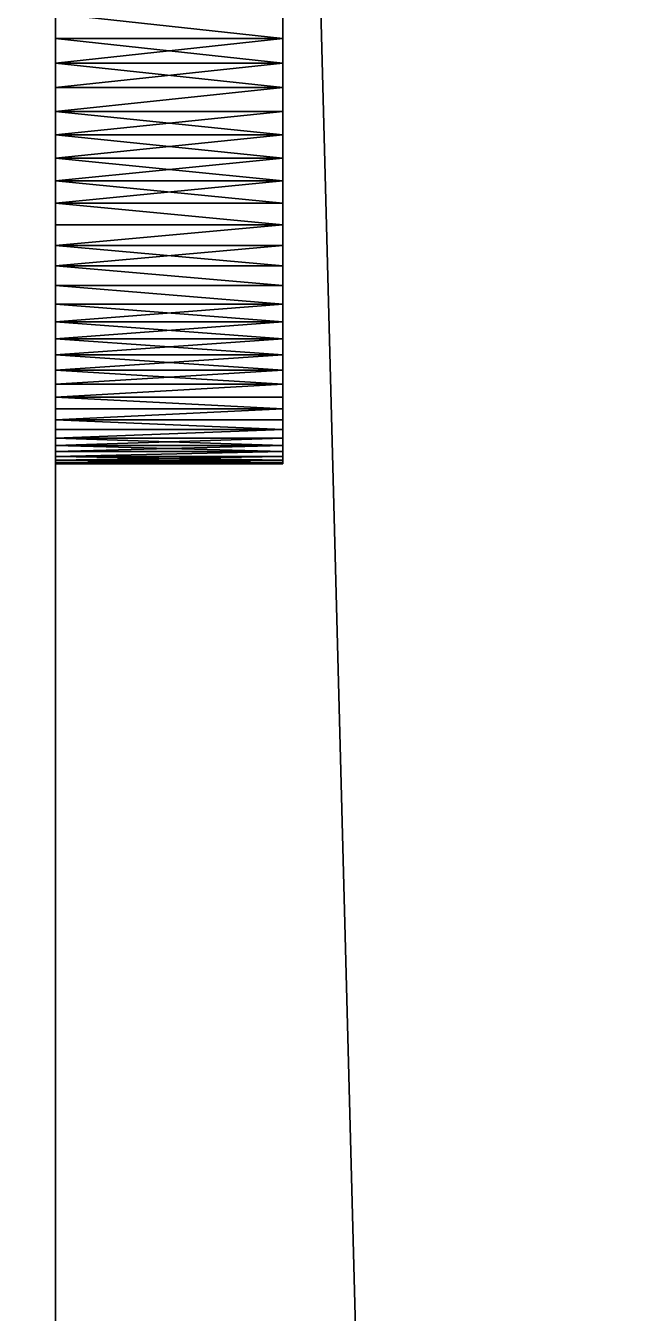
# Model space of a CAD drawing. Header units: millimetres. Extents: x 0 to 520, y -2 to 382.
# Drawn here: x 510.37 to 513.08, y 310.06 to 315.73 of the extents above; entities that cross this region are included whole.
import ezdxf

# ---------------------------------------------------------------- set-up
doc = ezdxf.new("R2010")
doc.units = ezdxf.units.MM

msp = doc.modelspace()

# ---------------------------------------------------------------- linework, layer by layer
at = {"layer": 'BRASS', "color": 52}
for points in [[(499.5, 359.5, 90), (520, 380, 90), (499.5, 20.5, 90)], [(499.5, 20.5, 90), (520, 380, 90), (520, 0, 90)], [(520, 380, 98), (510, 370, 98), (510, 10, 98)], [(520, 380, 98), (510, 10, 98), (520, 0, 98)]]:
    msp.add_3dface(points, dxfattribs=at)
at = {"layer": 'TEAK', "color": 34}
for points in [[(520, 380), (520, 0), (500, 360)], [(520, 0, 90), (520, 380, 90), (510.5, 360, 90)], [(500, 360), (520, 0), (500, 20)], [(520, 0, 90), (510.5, 360, 90), (510.5, 20, 90)], [(510.5, 20, 90), (510.5, 360, 90), (510.5, 321, 86)], [(506, 299, 68.5), (510.5, 299, 68.5), (510.5, 321, 68.5)], [(506, 299, 68.5), (510.5, 321, 68.5), (506, 321, 68.5)], [(510.5, 315.6721, 74.1754), (510.5, 321, 86), (510.5, 315.781, 74.1891)], [(510.5, 315.5641, 74.1564), (510.5, 321, 86), (510.5, 315.6721, 74.1754)], [(510.5, 315.4571, 74.132), (510.5, 321, 86), (510.5, 315.5641, 74.1564)], [(510.5, 315.3515, 74.1023), (510.5, 321, 86), (510.5, 315.4571, 74.132)], [(510.5, 315.2476, 74.0673), (510.5, 321, 86), (510.5, 315.3515, 74.1023)], [(510.5, 315.1454, 74.0272), (510.5, 321, 86), (510.5, 315.2476, 74.0673)], [(510.5, 315.0455, 73.9821), (510.5, 321, 86), (510.5, 315.1454, 74.0272)], [(510.5, 315.6721, 69.8246), (510.5, 315.781, 69.8109), (510.5, 321, 68.5)], [(510.5, 304.9545, 73.9821), (510.5, 299, 86), (510.5, 321, 86)], [(510.5, 304.9545, 73.9821), (510.5, 321, 86), (510.5, 315.0455, 73.9821)], [(510.5, 304.3279, 69.8246), (510.5, 315.6721, 69.8246), (510.5, 321, 68.5)], [(510.5, 299, 68.5), (510.5, 304.3279, 69.8246), (510.5, 321, 68.5)], [(510.5, 20, 90), (510.5, 321, 86), (510.5, 299, 86)], [(511.5, 318.1938, 71.8356), (511.5, 318.1666, 71.618), (511.5, 313.8552, 71.5105)], [(511.5, 318.1938, 72.1644), (511.5, 318.1938, 71.8356), (511.5, 313.8552, 71.5105)], [(511.5, 318.1938, 72.1644), (511.5, 313.8552, 71.5105), (511.5, 313.8334, 71.618)], [(511.5, 318.1448, 72.4895), (511.5, 318.1938, 72.1644), (511.5, 313.8334, 71.618)], [(511.5, 318.1666, 71.618), (511.5, 313.9947, 71.0952), (511.5, 313.8822, 71.4042)], [(511.5, 318.1666, 71.618), (511.5, 318.1178, 71.4042), (511.5, 314.0423, 70.9963)], [(511.5, 318.1666, 71.618), (511.5, 314.0423, 70.9963), (511.5, 313.9947, 71.0952)], [(511.5, 318.1666, 71.618), (511.5, 313.8822, 71.4042), (511.5, 313.8552, 71.5105)], [(511.5, 318.1448, 72.4895), (511.5, 313.8007, 72.0548), (511.5, 313.8171, 72.2736)], [(511.5, 318.1448, 72.4895), (511.5, 313.8334, 71.618), (511.5, 313.8062, 71.8356)], [(511.5, 318.1448, 72.4895), (511.5, 313.8062, 71.8356), (511.5, 313.8007, 72.0548)], [(511.5, 318.0479, 72.8038), (511.5, 318.1448, 72.4895), (511.5, 313.8171, 72.2736)], [(511.5, 318.1178, 71.4042), (511.5, 317.9053, 70.9), (511.5, 314.1519, 70.8064)], [(511.5, 318.1178, 71.4042), (511.5, 314.1519, 70.8064), (511.5, 314.0947, 70.9)], [(511.5, 318.1178, 71.4042), (511.5, 314.0947, 70.9), (511.5, 314.0423, 70.9963)], [(511.5, 318.0479, 72.8038), (511.5, 313.8171, 72.2736), (511.5, 313.8822, 72.5958)], [(511.5, 318.0479, 72.8038), (511.5, 313.8822, 72.5958), (511.5, 314.0423, 73.0037)], [(511.5, 317.8481, 73.1936), (511.5, 318.0479, 72.8038), (511.5, 314.0423, 73.0037)], [(511.5, 317.9053, 70.9), (511.5, 314.4251, 70.4639), (511.5, 314.28, 70.6283)], [(511.5, 317.9053, 70.9), (511.5, 317.6495, 70.5443), (511.5, 314.4251, 70.4639)], [(511.5, 317.9053, 70.9), (511.5, 314.28, 70.6283), (511.5, 314.2137, 70.7158)], [(511.5, 317.9053, 70.9), (511.5, 314.2137, 70.7158), (511.5, 314.1519, 70.8064)], [(511.5, 317.8481, 73.1936), (511.5, 314.0423, 73.0037), (511.5, 314.0947, 73.1)], [(511.5, 317.5749, 73.5361), (511.5, 317.8481, 73.1936), (511.5, 314.0947, 73.1)], [(511.5, 317.6495, 70.5443), (511.5, 314.6716, 70.2463), (511.5, 314.4251, 70.4639)], [(511.5, 317.6495, 70.5443), (511.5, 317.4141, 70.3147), (511.5, 314.6716, 70.2463)], [(511.5, 317.5749, 73.5361), (511.5, 314.0947, 73.1), (511.5, 314.5036, 73.6127)], [(511.5, 317.5749, 73.5361), (511.5, 314.5036, 73.6127), (511.5, 317.4964, 73.6127)], [(511.5, 317.4964, 73.6127), (511.5, 314.5036, 73.6127), (511.5, 316.8546, 74.0272)], [(511.5, 317.4141, 70.3147), (511.5, 315.0455, 70.0179), (511.5, 314.6716, 70.2463)], [(511.5, 317.4141, 70.3147), (511.5, 315.1454, 69.9728), (511.5, 315.0455, 70.0179)], [(511.5, 317.4141, 70.3147), (511.5, 317.3284, 70.2463), (511.5, 315.1454, 69.9728)], [(511.5, 317.3284, 70.2463), (511.5, 317.2393, 70.1823), (511.5, 315.1454, 69.9728)], [(511.5, 317.2393, 70.1823), (511.5, 317.1472, 70.1228), (511.5, 315.2476, 69.9327)], [(511.5, 317.2393, 70.1823), (511.5, 315.2476, 69.9327), (511.5, 315.1454, 69.9728)], [(511.5, 317.1472, 70.1228), (511.5, 315.6721, 69.8246), (511.5, 315.3515, 69.8977)], [(511.5, 317.1472, 70.1228), (511.5, 316.219, 69.8109), (511.5, 315.6721, 69.8246)], [(511.5, 317.1472, 70.1228), (511.5, 315.3515, 69.8977), (511.5, 315.2476, 69.9327)], [(511.5, 316.8546, 74.0272), (511.5, 314.5036, 73.6127), (511.5, 315.8903, 74.1973)], [(511.5, 316.219, 69.8109), (511.5, 315.781, 69.8109), (511.5, 315.6721, 69.8246)], [(511.5, 315.8903, 74.1973), (511.5, 315.0455, 73.9821), (511.5, 315.6721, 74.1754)], [(511.5, 315.8903, 74.1973), (511.5, 315.6721, 74.1754), (511.5, 315.781, 74.1891)], [(511.5, 315.8903, 74.1973), (511.5, 314.5036, 73.6127), (511.5, 314.6716, 73.7537)], [(511.5, 315.8903, 74.1973), (511.5, 314.6716, 73.7537), (511.5, 315.0455, 73.9821)], [(511.5, 315.781, 69.8109), (510.5, 315.781, 69.8109), (511.5, 315.6721, 69.8246)], [(510.5, 315.781, 69.8109), (510.5, 315.6721, 69.8246), (511.5, 315.6721, 69.8246)], [(511.5, 315.6721, 74.1754), (510.5, 315.781, 74.1891), (511.5, 315.781, 74.1891)], [(510.5, 315.6721, 74.1754), (510.5, 315.781, 74.1891), (511.5, 315.6721, 74.1754)], [(510.5, 304.4359, 69.8436), (510.5, 315.5641, 69.8436), (510.5, 315.6721, 69.8246)], [(510.5, 304.3279, 69.8246), (510.5, 304.4359, 69.8436), (510.5, 315.6721, 69.8246)], [(510.5, 315.6721, 69.8246), (510.5, 315.5641, 69.8436), (511.5, 315.6721, 69.8246)], [(511.5, 315.6721, 69.8246), (510.5, 315.5641, 69.8436), (511.5, 315.5641, 69.8436)], [(510.5, 315.5641, 74.1564), (510.5, 315.6721, 74.1754), (511.5, 315.5641, 74.1564)], [(511.5, 315.5641, 74.1564), (510.5, 315.6721, 74.1754), (511.5, 315.6721, 74.1754)], [(511.5, 315.6721, 69.8246), (511.5, 315.5641, 69.8436), (511.5, 315.4571, 69.868)], [(511.5, 315.6721, 69.8246), (511.5, 315.4571, 69.868), (511.5, 315.3515, 69.8977)], [(511.5, 315.6721, 74.1754), (511.5, 315.0455, 73.9821), (511.5, 315.1454, 74.0272)], [(511.5, 315.6721, 74.1754), (511.5, 315.3515, 74.1023), (511.5, 315.4571, 74.132)], [(511.5, 315.6721, 74.1754), (511.5, 315.4571, 74.132), (511.5, 315.5641, 74.1564)], [(511.5, 315.6721, 74.1754), (511.5, 315.1454, 74.0272), (511.5, 315.3515, 74.1023)], [(510.5, 304.4359, 69.8436), (510.5, 315.4571, 69.868), (510.5, 315.5641, 69.8436)], [(510.5, 315.5641, 69.8436), (510.5, 315.4571, 69.868), (511.5, 315.5641, 69.8436)], [(511.5, 315.5641, 69.8436), (510.5, 315.4571, 69.868), (511.5, 315.4571, 69.868)], [(510.5, 315.4571, 74.132), (510.5, 315.5641, 74.1564), (511.5, 315.4571, 74.132)], [(511.5, 315.4571, 74.132), (510.5, 315.5641, 74.1564), (511.5, 315.5641, 74.1564)], [(510.5, 304.5429, 69.868), (510.5, 315.3515, 69.8977), (510.5, 315.4571, 69.868)], [(510.5, 304.4359, 69.8436), (510.5, 304.5429, 69.868), (510.5, 315.4571, 69.868)], [(510.5, 315.4571, 69.868), (510.5, 315.3515, 69.8977), (511.5, 315.4571, 69.868)], [(511.5, 315.4571, 69.868), (510.5, 315.3515, 69.8977), (511.5, 315.3515, 69.8977)], [(511.5, 315.3515, 74.1023), (510.5, 315.3515, 74.1023), (511.5, 315.4571, 74.132)], [(510.5, 315.3515, 74.1023), (510.5, 315.4571, 74.132), (511.5, 315.4571, 74.132)], [(510.5, 304.6485, 69.8977), (510.5, 315.2476, 69.9327), (510.5, 315.3515, 69.8977)], [(510.5, 304.5429, 69.868), (510.5, 304.6485, 69.8977), (510.5, 315.3515, 69.8977)], [(510.5, 315.3515, 69.8977), (510.5, 315.2476, 69.9327), (511.5, 315.3515, 69.8977)], [(511.5, 315.3515, 69.8977), (510.5, 315.2476, 69.9327), (511.5, 315.2476, 69.9327)], [(510.5, 315.2476, 74.0673), (510.5, 315.3515, 74.1023), (511.5, 315.2476, 74.0673)], [(511.5, 315.2476, 74.0673), (510.5, 315.3515, 74.1023), (511.5, 315.3515, 74.1023)], [(511.5, 315.3515, 74.1023), (511.5, 315.1454, 74.0272), (511.5, 315.2476, 74.0673)], [(510.5, 304.8546, 69.9728), (510.5, 315.1454, 69.9728), (510.5, 315.2476, 69.9327)], [(510.5, 304.7524, 69.9327), (510.5, 304.8546, 69.9728), (510.5, 315.2476, 69.9327)], [(510.5, 304.6485, 69.8977), (510.5, 304.7524, 69.9327), (510.5, 315.2476, 69.9327)], [(510.5, 315.2476, 69.9327), (510.5, 315.1454, 69.9728), (511.5, 315.2476, 69.9327)], [(511.5, 315.2476, 69.9327), (510.5, 315.1454, 69.9728), (511.5, 315.1454, 69.9728)], [(510.5, 315.1454, 74.0272), (510.5, 315.2476, 74.0673), (511.5, 315.1454, 74.0272)], [(511.5, 315.1454, 74.0272), (510.5, 315.2476, 74.0673), (511.5, 315.2476, 74.0673)], [(510.5, 304.9545, 70.0179), (510.5, 315.0455, 70.0179), (510.5, 315.1454, 69.9728)], [(510.5, 304.8546, 69.9728), (510.5, 304.9545, 70.0179), (510.5, 315.1454, 69.9728)], [(511.5, 315.1454, 69.9728), (510.5, 315.1454, 69.9728), (511.5, 315.0455, 70.0179)], [(510.5, 315.1454, 69.9728), (510.5, 315.0455, 70.0179), (511.5, 315.0455, 70.0179)], [(511.5, 315.0455, 73.9821), (510.5, 315.0455, 73.9821), (511.5, 315.1454, 74.0272)], [(510.5, 315.0455, 73.9821), (510.5, 315.1454, 74.0272), (511.5, 315.1454, 74.0272)], [(510.5, 304.9545, 73.9821), (510.5, 315.0455, 73.9821), (510.5, 314.9478, 73.9321)], [(510.5, 304.9545, 70.0179), (510.5, 314.9478, 70.0679), (510.5, 315.0455, 70.0179)], [(510.5, 315.0455, 70.0179), (510.5, 314.9478, 70.0679), (511.5, 315.0455, 70.0179)], [(511.5, 315.0455, 70.0179), (510.5, 314.9478, 70.0679), (511.5, 314.9478, 70.0679)], [(510.5, 314.9478, 73.9321), (510.5, 315.0455, 73.9821), (511.5, 314.9478, 73.9321)], [(511.5, 314.9478, 73.9321), (510.5, 315.0455, 73.9821), (511.5, 315.0455, 73.9821)], [(511.5, 315.0455, 70.0179), (511.5, 314.8528, 70.1228), (511.5, 314.6716, 70.2463)], [(511.5, 315.0455, 70.0179), (511.5, 314.9478, 70.0679), (511.5, 314.8528, 70.1228)], [(511.5, 315.0455, 73.9821), (511.5, 314.8528, 73.8772), (511.5, 314.9478, 73.9321)], [(511.5, 315.0455, 73.9821), (511.5, 314.6716, 73.7537), (511.5, 314.8528, 73.8772)], [(510.5, 305.0522, 73.9321), (510.5, 314.9478, 73.9321), (510.5, 314.8528, 73.8772)], [(510.5, 304.9545, 73.9821), (510.5, 314.9478, 73.9321), (510.5, 305.0522, 73.9321)], [(510.5, 305.1472, 70.1228), (510.5, 314.8528, 70.1228), (510.5, 314.9478, 70.0679)], [(510.5, 305.0522, 70.0679), (510.5, 305.1472, 70.1228), (510.5, 314.9478, 70.0679)], [(510.5, 304.9545, 70.0179), (510.5, 305.0522, 70.0679), (510.5, 314.9478, 70.0679)], [(511.5, 314.9478, 70.0679), (510.5, 314.9478, 70.0679), (511.5, 314.8528, 70.1228)], [(510.5, 314.9478, 70.0679), (510.5, 314.8528, 70.1228), (511.5, 314.8528, 70.1228)], [(510.5, 314.8528, 73.8772), (510.5, 314.9478, 73.9321), (511.5, 314.8528, 73.8772)], [(511.5, 314.8528, 73.8772), (510.5, 314.9478, 73.9321), (511.5, 314.9478, 73.9321)], [(510.5, 305.2393, 73.8177), (510.5, 314.8528, 73.8772), (510.5, 314.7607, 73.8177)], [(510.5, 305.1472, 73.8772), (510.5, 314.8528, 73.8772), (510.5, 305.2393, 73.8177)], [(510.5, 305.0522, 73.9321), (510.5, 314.8528, 73.8772), (510.5, 305.1472, 73.8772)], [(510.5, 305.1472, 70.1228), (510.5, 314.7607, 70.1823), (510.5, 314.8528, 70.1228)], [(511.5, 314.8528, 70.1228), (510.5, 314.7607, 70.1823), (511.5, 314.7607, 70.1823)], [(510.5, 314.8528, 70.1228), (510.5, 314.7607, 70.1823), (511.5, 314.8528, 70.1228)], [(511.5, 314.7607, 73.8177), (510.5, 314.7607, 73.8177), (511.5, 314.8528, 73.8772)], [(510.5, 314.7607, 73.8177), (510.5, 314.8528, 73.8772), (511.5, 314.8528, 73.8772)], [(511.5, 314.8528, 70.1228), (511.5, 314.7607, 70.1823), (511.5, 314.6716, 70.2463)], [(511.5, 314.8528, 73.8772), (511.5, 314.6716, 73.7537), (511.5, 314.7607, 73.8177)], [(510.5, 305.2393, 73.8177), (510.5, 314.7607, 73.8177), (510.5, 314.6716, 73.7537)], [(510.5, 305.2393, 70.1823), (510.5, 314.6716, 70.2463), (510.5, 314.7607, 70.1823)], [(510.5, 305.1472, 70.1228), (510.5, 305.2393, 70.1823), (510.5, 314.7607, 70.1823)], [(511.5, 314.7607, 70.1823), (510.5, 314.6716, 70.2463), (511.5, 314.6716, 70.2463)], [(510.5, 314.7607, 70.1823), (510.5, 314.6716, 70.2463), (511.5, 314.7607, 70.1823)], [(510.5, 314.6716, 73.7537), (510.5, 314.7607, 73.8177), (511.5, 314.6716, 73.7537)], [(511.5, 314.6716, 73.7537), (510.5, 314.7607, 73.8177), (511.5, 314.7607, 73.8177)], [(510.5, 305.4141, 73.6853), (510.5, 314.6716, 73.7537), (510.5, 314.5859, 73.6853)], [(510.5, 305.3284, 73.7537), (510.5, 314.6716, 73.7537), (510.5, 305.4141, 73.6853)], [(510.5, 305.2393, 73.8177), (510.5, 314.6716, 73.7537), (510.5, 305.3284, 73.7537)], [(510.5, 305.3284, 70.2463), (510.5, 314.5859, 70.3147), (510.5, 314.6716, 70.2463)], [(510.5, 305.2393, 70.1823), (510.5, 305.3284, 70.2463), (510.5, 314.6716, 70.2463)], [(511.5, 314.6716, 70.2463), (510.5, 314.6716, 70.2463), (511.5, 314.5859, 70.3147)], [(510.5, 314.6716, 70.2463), (510.5, 314.5859, 70.3147), (511.5, 314.5859, 70.3147)], [(510.5, 314.5859, 73.6853), (510.5, 314.6716, 73.7537), (511.5, 314.5859, 73.6853)], [(511.5, 314.5859, 73.6853), (510.5, 314.6716, 73.7537), (511.5, 314.6716, 73.7537)], [(511.5, 314.6716, 70.2463), (511.5, 314.5859, 70.3147), (511.5, 314.5036, 70.3873)], [(511.5, 314.6716, 70.2463), (511.5, 314.5036, 70.3873), (511.5, 314.4251, 70.4639)], [(511.5, 314.6716, 73.7537), (511.5, 314.5036, 73.6127), (511.5, 314.5859, 73.6853)], [(510.5, 305.4964, 73.6127), (510.5, 314.5859, 73.6853), (510.5, 314.5036, 73.6127)], [(510.5, 305.4141, 73.6853), (510.5, 314.5859, 73.6853), (510.5, 305.4964, 73.6127)], [(510.5, 305.4964, 70.3873), (510.5, 314.5036, 70.3873), (510.5, 314.5859, 70.3147)], [(510.5, 305.4141, 70.3147), (510.5, 305.4964, 70.3873), (510.5, 314.5859, 70.3147)], [(510.5, 305.3284, 70.2463), (510.5, 305.4141, 70.3147), (510.5, 314.5859, 70.3147)], [(511.5, 314.5859, 70.3147), (510.5, 314.5859, 70.3147), (511.5, 314.5036, 70.3873)], [(510.5, 314.5859, 70.3147), (510.5, 314.5036, 70.3873), (511.5, 314.5036, 70.3873)], [(510.5, 314.5036, 73.6127), (510.5, 314.5859, 73.6853), (511.5, 314.5036, 73.6127)], [(511.5, 314.5036, 73.6127), (510.5, 314.5859, 73.6853), (511.5, 314.5859, 73.6853)], [(510.5, 305.4964, 73.6127), (510.5, 314.5036, 73.6127), (510.5, 314.4251, 73.5361)], [(510.5, 305.4964, 70.3873), (510.5, 314.4251, 70.4639), (510.5, 314.5036, 70.3873)], [(511.5, 314.5036, 70.3873), (510.5, 314.4251, 70.4639), (511.5, 314.4251, 70.4639)], [(510.5, 314.5036, 70.3873), (510.5, 314.4251, 70.4639), (511.5, 314.5036, 70.3873)], [(511.5, 314.4251, 73.5361), (510.5, 314.5036, 73.6127), (511.5, 314.5036, 73.6127)], [(510.5, 314.4251, 73.5361), (510.5, 314.5036, 73.6127), (511.5, 314.4251, 73.5361)], [(511.5, 314.5036, 73.6127), (511.5, 314.0947, 73.1), (511.5, 314.3505, 73.4557)], [(511.5, 314.5036, 73.6127), (511.5, 314.3505, 73.4557), (511.5, 314.4251, 73.5361)], [(510.5, 305.5749, 73.5361), (510.5, 314.4251, 73.5361), (510.5, 314.3505, 73.4557)], [(510.5, 305.4964, 73.6127), (510.5, 314.4251, 73.5361), (510.5, 305.5749, 73.5361)], [(510.5, 305.6495, 70.5443), (510.5, 314.3505, 70.5443), (510.5, 314.4251, 70.4639)], [(510.5, 305.5749, 70.4639), (510.5, 305.6495, 70.5443), (510.5, 314.4251, 70.4639)], [(510.5, 305.4964, 70.3873), (510.5, 305.5749, 70.4639), (510.5, 314.4251, 70.4639)], [(511.5, 314.4251, 70.4639), (510.5, 314.3505, 70.5443), (511.5, 314.3505, 70.5443)], [(510.5, 314.4251, 70.4639), (510.5, 314.3505, 70.5443), (511.5, 314.4251, 70.4639)], [(511.5, 314.3505, 73.4557), (510.5, 314.4251, 73.5361), (511.5, 314.4251, 73.5361)], [(510.5, 314.3505, 73.4557), (510.5, 314.4251, 73.5361), (511.5, 314.3505, 73.4557)], [(511.5, 314.28, 70.6283), (511.5, 314.4251, 70.4639), (511.5, 314.3505, 70.5443)], [(510.5, 305.6495, 73.4557), (510.5, 305.5749, 73.5361), (510.5, 314.3505, 73.4557)], [(510.5, 305.72, 73.3717), (510.5, 305.6495, 73.4557), (510.5, 314.3505, 73.4557)], [(510.5, 305.72, 73.3717), (510.5, 314.3505, 73.4557), (510.5, 314.28, 73.3717)], [(510.5, 305.72, 70.6283), (510.5, 314.28, 70.6283), (510.5, 314.3505, 70.5443)], [(510.5, 305.6495, 70.5443), (510.5, 305.72, 70.6283), (510.5, 314.3505, 70.5443)], [(511.5, 314.3505, 70.5443), (510.5, 314.28, 70.6283), (511.5, 314.28, 70.6283)], [(510.5, 314.3505, 70.5443), (510.5, 314.28, 70.6283), (511.5, 314.3505, 70.5443)], [(511.5, 314.28, 73.3717), (510.5, 314.3505, 73.4557), (511.5, 314.3505, 73.4557)], [(510.5, 314.28, 73.3717), (510.5, 314.3505, 73.4557), (511.5, 314.28, 73.3717)], [(511.5, 314.3505, 73.4557), (511.5, 314.0947, 73.1), (511.5, 314.28, 73.3717)], [(510.5, 305.7863, 73.2842), (510.5, 305.72, 73.3717), (510.5, 314.28, 73.3717)], [(510.5, 305.7863, 73.2842), (510.5, 314.28, 73.3717), (510.5, 314.2137, 73.2842)], [(510.5, 305.7863, 70.7158), (510.5, 314.2137, 70.7158), (510.5, 314.28, 70.6283)], [(510.5, 305.72, 70.6283), (510.5, 305.7863, 70.7158), (510.5, 314.28, 70.6283)], [(511.5, 314.28, 70.6283), (510.5, 314.2137, 70.7158), (511.5, 314.2137, 70.7158)], [(510.5, 314.28, 70.6283), (510.5, 314.2137, 70.7158), (511.5, 314.28, 70.6283)], [(511.5, 314.2137, 73.2842), (510.5, 314.28, 73.3717), (511.5, 314.28, 73.3717)], [(510.5, 314.2137, 73.2842), (510.5, 314.28, 73.3717), (511.5, 314.2137, 73.2842)], [(511.5, 314.28, 73.3717), (511.5, 314.0947, 73.1), (511.5, 314.1519, 73.1936)], [(511.5, 314.28, 73.3717), (511.5, 314.1519, 73.1936), (511.5, 314.2137, 73.2842)], [(510.5, 305.7863, 73.2842), (510.5, 314.2137, 73.2842), (510.5, 314.1519, 73.1936)], [(510.5, 305.7863, 70.7158), (510.5, 314.1519, 70.8064), (510.5, 314.2137, 70.7158)], [(511.5, 314.2137, 70.7158), (510.5, 314.1519, 70.8064), (511.5, 314.1519, 70.8064)], [(510.5, 314.2137, 70.7158), (510.5, 314.1519, 70.8064), (511.5, 314.2137, 70.7158)], [(511.5, 314.1519, 73.1936), (510.5, 314.2137, 73.2842), (511.5, 314.2137, 73.2842)], [(510.5, 314.1519, 73.1936), (510.5, 314.2137, 73.2842), (511.5, 314.1519, 73.1936)], [(510.5, 305.8481, 73.1936), (510.5, 305.7863, 73.2842), (510.5, 314.1519, 73.1936)], [(510.5, 305.9053, 73.1), (510.5, 314.1519, 73.1936), (510.5, 314.0947, 73.1)], [(510.5, 305.9053, 73.1), (510.5, 305.8481, 73.1936), (510.5, 314.1519, 73.1936)], [(510.5, 305.8481, 70.8064), (510.5, 314.0947, 70.9), (510.5, 314.1519, 70.8064)], [(510.5, 305.7863, 70.7158), (510.5, 305.8481, 70.8064), (510.5, 314.1519, 70.8064)], [(511.5, 314.1519, 70.8064), (510.5, 314.0947, 70.9), (511.5, 314.0947, 70.9)], [(510.5, 314.1519, 70.8064), (510.5, 314.0947, 70.9), (511.5, 314.1519, 70.8064)], [(511.5, 314.0947, 73.1), (510.5, 314.0947, 73.1), (511.5, 314.1519, 73.1936)], [(510.5, 314.0947, 73.1), (510.5, 314.1519, 73.1936), (511.5, 314.1519, 73.1936)], [(510.5, 305.9577, 73.0037), (510.5, 314.0947, 73.1), (510.5, 314.0423, 73.0037)], [(510.5, 305.9577, 73.0037), (510.5, 305.9053, 73.1), (510.5, 314.0947, 73.1)], [(510.5, 305.9577, 70.9963), (510.5, 314.0423, 70.9963), (510.5, 314.0947, 70.9)], [(510.5, 305.9053, 70.9), (510.5, 305.9577, 70.9963), (510.5, 314.0947, 70.9)], [(510.5, 305.8481, 70.8064), (510.5, 305.9053, 70.9), (510.5, 314.0947, 70.9)], [(511.5, 314.0947, 70.9), (510.5, 314.0947, 70.9), (511.5, 314.0423, 70.9963)], [(510.5, 314.0947, 70.9), (510.5, 314.0423, 70.9963), (511.5, 314.0423, 70.9963)], [(511.5, 314.0423, 73.0037), (510.5, 314.0947, 73.1), (511.5, 314.0947, 73.1)], [(510.5, 314.0423, 73.0037), (510.5, 314.0947, 73.1), (511.5, 314.0423, 73.0037)], [(510.5, 306.0053, 72.9048), (510.5, 314.0423, 73.0037), (510.5, 313.9947, 72.9048)], [(510.5, 306.0053, 72.9048), (510.5, 305.9577, 73.0037), (510.5, 314.0423, 73.0037)], [(510.5, 305.9577, 70.9963), (510.5, 313.9947, 71.0952), (510.5, 314.0423, 70.9963)], [(511.5, 314.0423, 70.9963), (510.5, 313.9947, 71.0952), (511.5, 313.9947, 71.0952)], [(510.5, 314.0423, 70.9963), (510.5, 313.9947, 71.0952), (511.5, 314.0423, 70.9963)], [(511.5, 313.9947, 72.9048), (510.5, 313.9947, 72.9048), (511.5, 314.0423, 73.0037)], [(510.5, 313.9947, 72.9048), (510.5, 314.0423, 73.0037), (511.5, 314.0423, 73.0037)], [(511.5, 314.0423, 73.0037), (511.5, 313.8822, 72.5958), (511.5, 313.9146, 72.7007)], [(511.5, 314.0423, 73.0037), (511.5, 313.9146, 72.7007), (511.5, 313.9521, 72.8038)], [(511.5, 314.0423, 73.0037), (511.5, 313.9521, 72.8038), (511.5, 313.9947, 72.9048)], [(510.5, 306.0479, 72.8038), (510.5, 306.0053, 72.9048), (510.5, 313.9947, 72.9048)], [(510.5, 306.0479, 72.8038), (510.5, 313.9947, 72.9048), (510.5, 313.9521, 72.8038)], [(510.5, 306.0053, 71.0952), (510.5, 313.9521, 71.1962), (510.5, 313.9947, 71.0952)], [(510.5, 305.9577, 70.9963), (510.5, 306.0053, 71.0952), (510.5, 313.9947, 71.0952)], [(511.5, 313.9947, 71.0952), (510.5, 313.9947, 71.0952), (511.5, 313.9521, 71.1962)], [(510.5, 313.9947, 71.0952), (510.5, 313.9521, 71.1962), (511.5, 313.9521, 71.1962)], [(511.5, 313.9521, 72.8038), (510.5, 313.9947, 72.9048), (511.5, 313.9947, 72.9048)], [(510.5, 313.9521, 72.8038), (510.5, 313.9947, 72.9048), (511.5, 313.9521, 72.8038)], [(511.5, 313.8822, 71.4042), (511.5, 313.9947, 71.0952), (511.5, 313.9521, 71.1962)], [(510.5, 306.0854, 72.7007), (510.5, 306.0479, 72.8038), (510.5, 313.9521, 72.8038)], [(510.5, 306.0854, 72.7007), (510.5, 313.9521, 72.8038), (510.5, 313.9146, 72.7007)], [(510.5, 306.0854, 71.2993), (510.5, 313.9146, 71.2993), (510.5, 313.9521, 71.1962)], [(510.5, 306.0479, 71.1962), (510.5, 306.0854, 71.2993), (510.5, 313.9521, 71.1962)], [(510.5, 306.0053, 71.0952), (510.5, 306.0479, 71.1962), (510.5, 313.9521, 71.1962)], [(510.5, 313.9521, 71.1962), (510.5, 313.9146, 71.2993), (511.5, 313.9521, 71.1962)], [(511.5, 313.9521, 71.1962), (510.5, 313.9146, 71.2993), (511.5, 313.9146, 71.2993)], [(511.5, 313.9146, 72.7007), (510.5, 313.9146, 72.7007), (511.5, 313.9521, 72.8038)], [(510.5, 313.9146, 72.7007), (510.5, 313.9521, 72.8038), (511.5, 313.9521, 72.8038)], [(510.5, 306.1178, 72.5958), (510.5, 313.9146, 72.7007), (510.5, 313.8822, 72.5958)], [(510.5, 306.1178, 72.5958), (510.5, 306.0854, 72.7007), (510.5, 313.9146, 72.7007)], [(510.5, 306.0854, 71.2993), (510.5, 313.8822, 71.4042), (510.5, 313.9146, 71.2993)], [(510.5, 313.9146, 71.2993), (510.5, 313.8822, 71.4042), (511.5, 313.9146, 71.2993)], [(511.5, 313.9146, 71.2993), (510.5, 313.8822, 71.4042), (511.5, 313.8822, 71.4042)], [(511.5, 313.8822, 72.5958), (510.5, 313.9146, 72.7007), (511.5, 313.9146, 72.7007)], [(510.5, 313.8822, 72.5958), (510.5, 313.9146, 72.7007), (511.5, 313.8822, 72.5958)], [(511.5, 313.8822, 71.4042), (511.5, 313.9521, 71.1962), (511.5, 313.9146, 71.2993)], [(510.5, 306.1448, 72.4895), (510.5, 313.8822, 72.5958), (510.5, 313.8552, 72.4895)], [(510.5, 306.1448, 72.4895), (510.5, 306.1178, 72.5958), (510.5, 313.8822, 72.5958)], [(510.5, 306.1448, 71.5105), (510.5, 313.8552, 71.5105), (510.5, 313.8822, 71.4042)], [(510.5, 306.1178, 71.4042), (510.5, 306.1448, 71.5105), (510.5, 313.8822, 71.4042)], [(510.5, 306.0854, 71.2993), (510.5, 306.1178, 71.4042), (510.5, 313.8822, 71.4042)], [(510.5, 313.8822, 71.4042), (510.5, 313.8552, 71.5105), (511.5, 313.8822, 71.4042)], [(511.5, 313.8822, 71.4042), (510.5, 313.8552, 71.5105), (511.5, 313.8552, 71.5105)], [(511.5, 313.8552, 72.4895), (510.5, 313.8822, 72.5958), (511.5, 313.8822, 72.5958)], [(510.5, 313.8552, 72.4895), (510.5, 313.8822, 72.5958), (511.5, 313.8552, 72.4895)], [(510.5, 306.1666, 72.382), (510.5, 313.8552, 72.4895), (510.5, 313.8334, 72.382)], [(510.5, 306.1666, 72.382), (510.5, 306.1448, 72.4895), (510.5, 313.8552, 72.4895)], [(510.5, 306.1666, 71.618), (510.5, 313.8334, 71.618), (510.5, 313.8552, 71.5105)], [(510.5, 306.1448, 71.5105), (510.5, 306.1666, 71.618), (510.5, 313.8552, 71.5105)], [(510.5, 313.8552, 71.5105), (510.5, 313.8334, 71.618), (511.5, 313.8552, 71.5105)], [(511.5, 313.8552, 71.5105), (510.5, 313.8334, 71.618), (511.5, 313.8334, 71.618)], [(511.5, 313.8334, 72.382), (510.5, 313.8334, 72.382), (511.5, 313.8552, 72.4895)], [(510.5, 313.8334, 72.382), (510.5, 313.8552, 72.4895), (511.5, 313.8552, 72.4895)], [(511.5, 313.8822, 72.5958), (511.5, 313.8171, 72.2736), (511.5, 313.8552, 72.4895)], [(511.5, 313.8552, 72.4895), (511.5, 313.8171, 72.2736), (511.5, 313.8334, 72.382)], [(510.5, 306.1666, 72.382), (510.5, 313.8334, 72.382), (510.5, 313.8171, 72.2736)], [(510.5, 306.1666, 71.618), (510.5, 313.8171, 71.7264), (510.5, 313.8334, 71.618)], [(511.5, 313.8334, 71.618), (510.5, 313.8171, 71.7264), (511.5, 313.8171, 71.7264)], [(510.5, 313.8334, 71.618), (510.5, 313.8171, 71.7264), (511.5, 313.8334, 71.618)], [(511.5, 313.8171, 72.2736), (510.5, 313.8334, 72.382), (511.5, 313.8334, 72.382)], [(510.5, 313.8171, 72.2736), (510.5, 313.8334, 72.382), (511.5, 313.8171, 72.2736)], [(510.5, 306.1829, 72.2736), (510.5, 306.1666, 72.382), (510.5, 313.8171, 72.2736)], [(510.5, 306.1938, 72.1644), (510.5, 306.1829, 72.2736), (510.5, 313.8171, 72.2736)], [(510.5, 306.1938, 72.1644), (510.5, 313.8171, 72.2736), (510.5, 313.8062, 72.1644)], [(510.5, 306.1829, 71.7264), (510.5, 313.8062, 71.8356), (510.5, 313.8171, 71.7264)], [(510.5, 306.1666, 71.618), (510.5, 306.1829, 71.7264), (510.5, 313.8171, 71.7264)], [(511.5, 313.8171, 71.7264), (510.5, 313.8062, 71.8356), (511.5, 313.8062, 71.8356)], [(510.5, 313.8171, 71.7264), (510.5, 313.8062, 71.8356), (511.5, 313.8171, 71.7264)], [(511.5, 313.8062, 72.1644), (510.5, 313.8171, 72.2736), (511.5, 313.8171, 72.2736)], [(510.5, 313.8062, 72.1644), (510.5, 313.8171, 72.2736), (511.5, 313.8062, 72.1644)], [(510.5, 306.1993, 72.0548), (510.5, 313.8062, 72.1644), (510.5, 313.8007, 72.0548)], [(510.5, 306.1993, 72.0548), (510.5, 306.1938, 72.1644), (510.5, 313.8062, 72.1644)], [(510.5, 306.1938, 71.8356), (510.5, 313.8007, 71.9452), (510.5, 313.8062, 71.8356)], [(510.5, 306.1829, 71.7264), (510.5, 306.1938, 71.8356), (510.5, 313.8062, 71.8356)], [(511.5, 313.8062, 71.8356), (510.5, 313.8007, 71.9452), (511.5, 313.8007, 71.9452)], [(510.5, 313.8062, 71.8356), (510.5, 313.8007, 71.9452), (511.5, 313.8062, 71.8356)], [(511.5, 313.8007, 72.0548), (510.5, 313.8062, 72.1644), (511.5, 313.8062, 72.1644)], [(510.5, 313.8007, 72.0548), (510.5, 313.8062, 72.1644), (511.5, 313.8007, 72.0548)], [(510.5, 306.1993, 71.9452), (510.5, 313.8007, 72.0548), (510.5, 313.8007, 71.9452)], [(510.5, 306.1993, 71.9452), (510.5, 306.1993, 72.0548), (510.5, 313.8007, 72.0548)], [(510.5, 306.1938, 71.8356), (510.5, 306.1993, 71.9452), (510.5, 313.8007, 71.9452)], [(511.5, 313.8007, 71.9452), (510.5, 313.8007, 72.0548), (511.5, 313.8007, 72.0548)], [(510.5, 313.8007, 71.9452), (510.5, 313.8007, 72.0548), (511.5, 313.8007, 71.9452)], [(511.5, 313.8062, 71.8356), (511.5, 313.8334, 71.618), (511.5, 313.8171, 71.7264)], [(511.5, 313.8171, 72.2736), (511.5, 313.8007, 72.0548), (511.5, 313.8062, 72.1644)], [(511.5, 313.8007, 72.0548), (511.5, 313.8062, 71.8356), (511.5, 313.8007, 71.9452)]]:
    msp.add_3dface(points, dxfattribs=at)

doc.saveas('drawing.dxf')
